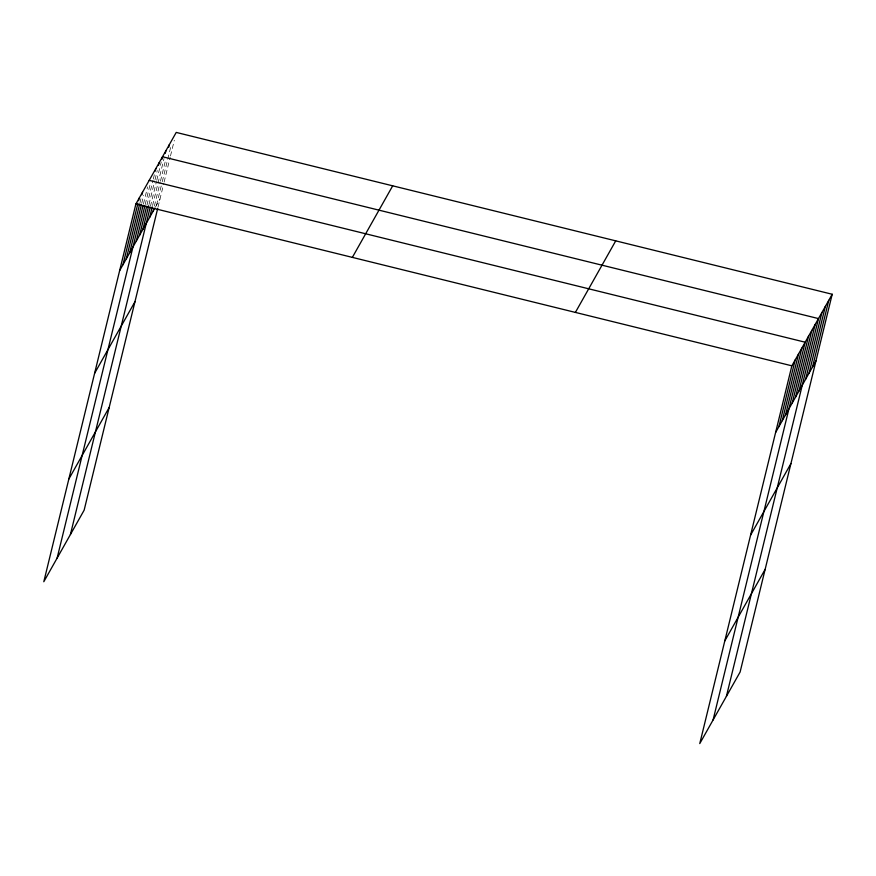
<?xml version="1.0" encoding="UTF-8"?>
<svg xmlns="http://www.w3.org/2000/svg" width="876" height="876" viewBox="0 0 876 876"><rect width="100%" height="100%" fill="white"/><g stroke="black" fill="none" stroke-linecap="round" stroke-linejoin="round"><path stroke-width="0.66" stroke-dasharray="4.38 3.29" d="M139.996 202.63L140.948 198.71M141.726 203.254L143.642 195.414M143.467 203.889L147.606 186.895M145.197 204.524L150.617 182.307M146.938 205.148L152.982 180.325M153.311 179.011L154.581 173.787M148.986 204.469L154.724 180.949M155.041 179.646L157.275 170.491M150.409 206.407L156.454 181.584M156.771 180.27L161.239 161.972M152.555 205.553L164.031 158.512M154.395 206.002L160.133 182.482M160.45 181.179L165.542 160.264M156.552 205.148L161.961 182.931M162.279 181.628L171.203 145.033M158.052 206.966L163.801 183.391M164.119 182.077L170.174 157.253M170.491 155.939L174.313 140.259M155.402 207.174L159.98 199.071"/><path stroke-width="1.31" d="M832.2 294.259L791.86 365.818L699.771 743.582L740.111 672.023L832.2 294.259L176.229 132.418L135.889 203.977L43.8 581.741L84.14 510.182L157.735 208.28M122.968 264.727L137.937 203.309M138.583 200.692L139.218 198.075M126.297 258.825L139.678 203.933M141.912 194.79L142.547 192.172M129.626 252.923L141.408 204.568M57.115 558.121L143.149 205.192M136.284 241.108L144.879 205.827M139.612 235.206L146.62 206.451M155.216 171.17L155.851 168.553M142.93 229.304L148.668 205.783M158.545 165.268L159.18 162.651M70.419 534.513L150.081 207.721M161.874 159.366L162.509 156.749L818.491 318.59L726.401 696.354M149.686 217.314L152.238 206.856M165.301 153.278L165.936 150.672M153.125 211.236L153.76 208.619M168.729 147.201L169.364 144.584M778.939 426.568L795.189 359.916M782.268 420.655L798.518 354.014M785.597 414.753L801.847 348.111M713.086 719.962L805.175 342.209L149.194 180.368M792.254 402.949L808.504 336.296M795.583 397.047L811.833 330.394M798.912 391.145L815.162 324.492M805.668 379.155L821.918 312.502M809.095 373.077L825.345 306.425M812.523 366.989L828.773 300.337M119.64 270.629L154.833 208.192M94.619 373.296L134.948 301.738M68.832 479.073L109.161 407.515M352.36 257.391L392.7 185.821M575.39 312.414L615.729 240.856M775.621 432.47L815.95 360.912M750.59 535.137L790.929 463.579M724.802 640.914L765.142 569.356M135.889 203.977L791.86 365.818"/></g></svg>
